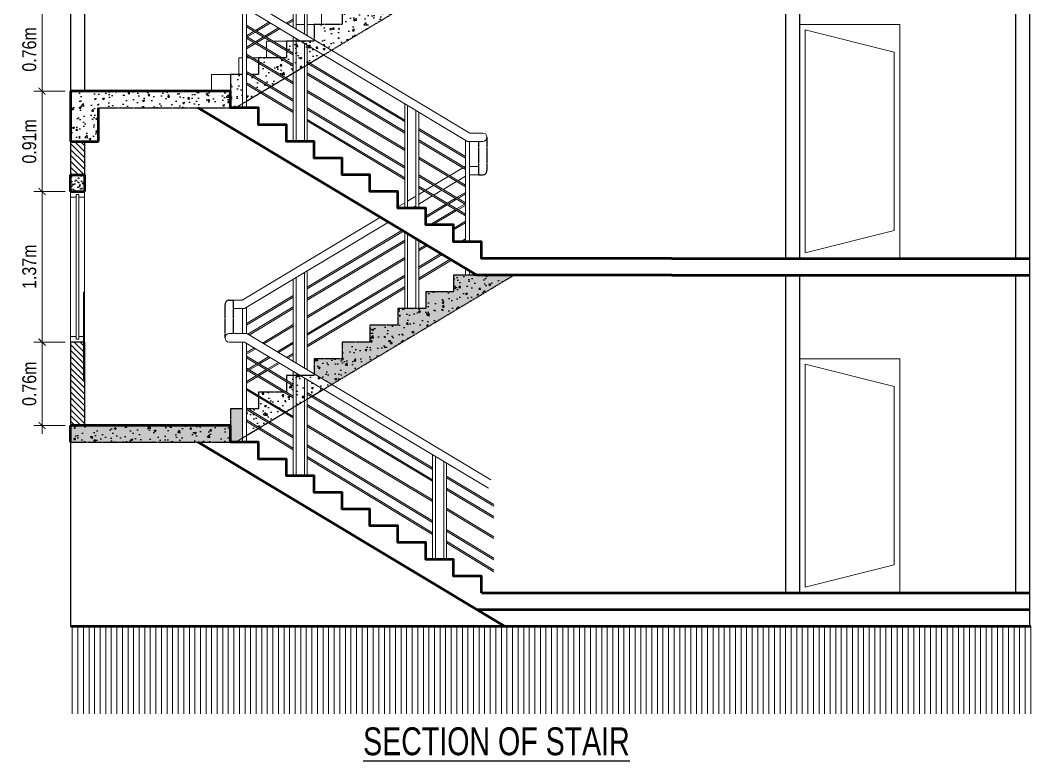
# Model space of a CAD drawing. Header units: inches. Extents: x -4010 to 92088, y -38563 to -1318.
# Drawn here: x 30557.5 to 30920.2, y -22317.4 to -22051.6 of the extents above; entities that cross this region are included whole.
import ezdxf

# ---------------------------------------------------------------- set-up
doc = ezdxf.new("R2010")
doc.units = ezdxf.units.IN
doc.header["$MEASUREMENT"] = 0
doc.header["$PDMODE"] = 99
doc.linetypes.add('ACAD_ISO04W100', pattern=[30.5, 24, -3, 0.5, -3])
doc.linetypes.add('DASHED2', pattern=[0.375, 0.25, -0.125])
for name, color, linetype, lineweight in [('Column', 2, 'Continuous', 50), ('Dimension', 7, 'Continuous', 15), ('door', 132, 'Continuous', 15), ('FLOOR CASE', 251, 'Continuous', 13), ('GRID', 8, 'ACAD_ISO04W100', 15), ('LOW-WALL', 4, 'Continuous', 20), ('RAIL', 200, 'Continuous', 13), ('RAILING', 2, 'Continuous', 13), ('win', 96, 'Continuous', 15), ('Window', 253, 'Continuous', 18)]:
    doc.layers.add(name, color=color, linetype=linetype, lineweight=lineweight)
for name, color, linetype in [('Hatch', 3, 'Continuous'), ('Stair', 190, 'DASHED2'), ('TEX', 7, 'Continuous'), ('wall', 3, 'Continuous')]:
    doc.layers.add(name, color=color, linetype=linetype)
doc.styles.add('NARROW', font='ARIALN.TTF')
doc.styles.add('SW', font='swisscl.ttf')
doc.dimstyles.new('3-16', dxfattribs={"dimtxt": 5, "dimasz": 2.5, "dimexe": 3, "dimexo": 2, "dimgap": 2, "dimtad": 1, "dimdec": 1, "dimzin": 3, "dimdsep": 46, "dimlunit": 4, "dimtxsty": 'NARROW', "dimblk": 'ARCHTICK', "dimcen": 0, "dimdle": 3, "dimclrd": 256, "dimclre": 256, "dimclrt": 7, "dimaunit": 1, "dimadec": 3, "dimazin": 1, "dimtfac": 1, "dimtdec": 1, "dimtofl": 0, "dimtmove": 0, "dimatfit": 3, "dimldrblk": 'CLOSED', "dimfxl": 1, "dimtolj": 1, "dimtzin": 0, "dimlwd": -1, "dimlwe": -1, "dimarcsym": 0})
pattern_1 = [(50, (19952.1916, -8025.562), (7.1726018, -0.6275213), [0.75, -8.25]), (355, (19952.1916, -8025.562), (-1.3875133, 7.5219213), [0.6, -6.6]), (100.4514, (19952.789, -8025.614), (5.7850938, 6.8943954), [0.637402, -7.011421]), (46.1842, (19952.192, -8023.562), (10.6724105, -1.65519), [1.125, -12.375]), (96.6356, (19953.081, -8023.7), (9.346627, 9.741179), [0.956103, -10.51713]), (351.1842, (19952.192, -8023.562), (9.3466195, 9.741186), [0.9, -9.9]), (21, (19953.1916, -8024.062), (5.9690705, -4.026189), [0.75, -8.25]), (326, (19953.1916, -8024.062), (2.4331533, 7.2515005), [0.6, -6.6]), (71.4514, (19953.689, -8024.397), (8.4022263, 3.225305), [0.637402, -7.011421]), (37.5, (19952.1916, -8025.5618), (0.12159855, 3.32893854), [0, -6.52, 0, -6.7, 0, -6.625]), (7.5, (19952.1916, -8025.5618), (2.6306954, 3.9441171), [0, -3.82, 0, -6.37, 0, -2.525]), (327.5, (19949.9616, -8025.5618), (5.33822436, -0.2255487), [0, -2.5, 0, -7.8, 0, -10.35]), (317.5, (19948.9616, -8025.562), (5.8318617, 1.0010498), [0, -3.25, 0, -5.18, 0, -7.35])]

# ---------------------------------------------------------------- blocks, each defined once
blk = doc.blocks.new('_ArchTick')
at = {"layer": 'GRID', "color": 0, "const_width": 0.15}
blk.add_lwpolyline([(-0.5, -0.5), (0.5, 0.5)], dxfattribs=at)
blk = doc.blocks.new('*D728')
at = {"layer": 'Defpoints', "color": 0}
for p in [(30565.34, -22167.06), (30575.6, -22167.06), (30575.6, -22197.06)]:
    blk.add_point(p, dxfattribs=at)
at = {"layer": 'Dimension'}
for p, q in [((30573.6, -22167.06), (30562.34, -22167.06)), ((30565.34, -22200.06), (30565.34, -22164.06)), ((30573.6, -22197.06), (30562.34, -22197.06))]:
    blk.add_line(p, q, dxfattribs=at)
at = {"layer": 'Dimension', "xscale": 2.5, "yscale": 2.5, "zscale": 2.5}
for p, rotation in [((30565.34, -22167.06), 90), ((30565.34, -22197.06), 270)]:
    blk.add_blockref('_ArchTick', p, dxfattribs=dict(at, rotation=rotation))
at = {"layer": 'Dimension', "color": 7, "insert": (30560.79, -22182.06), "char_height": 5, "attachment_point": 5, "rotation": 90, "style": 'NARROW'}
blk.add_mtext('\\A1;0.76m', dxfattribs=at)
blk = doc.blocks.new('_Closed')
at = {"layer": 'wall', "color": 0, "lineweight": -2}
for p, q in [((-1, 0.17), (0, 0)), ((-1, 0.17), (-1, -0.17)), ((0, 0), (-1, -0.17)), ((0, 0), (-1, 0))]:
    blk.add_line(p, q, dxfattribs=at)
blk = doc.blocks.new('*D729')
at = {"layer": 'Defpoints', "color": 0}
for p in [(30565.34, -22113.06), (30575.6, -22113.06), (30575.6, -22167.06)]:
    blk.add_point(p, dxfattribs=at)
at = {"layer": 'Dimension'}
for p, q in [((30565.34, -22170.06), (30565.34, -22110.06)), ((30573.6, -22113.06), (30562.34, -22113.06)), ((30573.6, -22167.06), (30562.34, -22167.06))]:
    blk.add_line(p, q, dxfattribs=at)
at = {"layer": 'Dimension', "xscale": 2.5, "yscale": 2.5, "zscale": 2.5}
for p, rotation in [((30565.34, -22113.06), 90), ((30565.34, -22167.06), 270)]:
    blk.add_blockref('_ArchTick', p, dxfattribs=dict(at, rotation=rotation))
at = {"layer": 'Dimension', "color": 7, "insert": (30560.79, -22140.06), "char_height": 5, "attachment_point": 5, "rotation": 90, "style": 'NARROW'}
blk.add_mtext('\\A1;1.37m', dxfattribs=at)
blk = doc.blocks.new('*D730')
at = {"layer": 'Defpoints', "color": 0}
for p in [(30565.34, -22077.06), (30575.6, -22077.06), (30575.6, -22113.06)]:
    blk.add_point(p, dxfattribs=at)
at = {"layer": 'Dimension'}
for p, q in [((30565.34, -22116.06), (30565.34, -22074.06)), ((30573.6, -22077.06), (30562.34, -22077.06)), ((30573.6, -22113.06), (30562.34, -22113.06))]:
    blk.add_line(p, q, dxfattribs=at)
at = {"layer": 'Dimension', "xscale": 2.5, "yscale": 2.5, "zscale": 2.5}
for p, rotation in [((30565.34, -22077.06), 90), ((30565.34, -22113.06), 270)]:
    blk.add_blockref('_ArchTick', p, dxfattribs=dict(at, rotation=rotation))
at = {"layer": 'Dimension', "color": 7, "insert": (30560.79, -22095.06), "char_height": 5, "attachment_point": 5, "rotation": 90, "style": 'NARROW'}
blk.add_mtext('\\A1;0.91m', dxfattribs=at)
blk = doc.blocks.new('*D727')
at = {"layer": 'Defpoints', "color": 0}
for p in [(30565.34, -22047.06), (30575.6, -22047.06), (30575.6, -22077.06)]:
    blk.add_point(p, dxfattribs=at)
at = {"layer": 'Dimension'}
for p, q in [((30573.6, -22047.06), (30562.34, -22047.06)), ((30565.34, -22080.06), (30565.34, -22044.06)), ((30573.6, -22077.06), (30562.34, -22077.06))]:
    blk.add_line(p, q, dxfattribs=at)
at = {"layer": 'Dimension', "xscale": 2.5, "yscale": 2.5, "zscale": 2.5}
for p, rotation in [((30565.34, -22047.06), 90), ((30565.34, -22077.06), 270)]:
    blk.add_blockref('_ArchTick', p, dxfattribs=dict(at, rotation=rotation))
at = {"layer": 'Dimension', "color": 7, "insert": (30560.79, -22062.06), "char_height": 5, "attachment_point": 5, "rotation": 90, "style": 'NARROW'}
blk.add_mtext('\\A1;0.76m', dxfattribs=at)

msp = doc.modelspace()

# ---------------------------------------------------------------- hatches: boundary and pattern name
at = {"layer": 'Hatch'}
h = msp.add_hatch(dxfattribs=at)
h.set_pattern_fill('AR-CONC', color=256, style=0)
h.set_pattern_definition(pattern_1)
h.paths.add_polyline_path([(30734.687, -22023.062), (30721.363, -22023.062), (30713.025, -22023.062), (30713.025, -22029.062), (30703.025, -22029.062), (30703.025, -22035.062), (30693.025, -22035.062), (30693.025, -22041.062), (30683.025, -22041.062), (30683.025, -22047.062), (30673.025, -22047.062), (30673.025, -22053.062), (30663.025, -22053.062), (30663.025, -22058.563), (30669.272, -22062.311)])
h.paths.add_polyline_path([(30663.025, -22058.563), (30663.025, -22059.062), (30658.025, -22059.062), (30666.356, -22064.06), (30669.272, -22062.311)])
h.paths.add_polyline_path([(30666.356, -22064.06), (30660.525, -22060.562), (30660.525, -22066.393), (30661.497, -22066.976)])
h.paths.add_polyline_path([(30659.525, -22059.962), (30658.025, -22059.062), (30656.525, -22059.062), (30656.525, -22069.959), (30659.525, -22068.159)])
h.paths.add_polyline_path([(30660.525, -22060.562), (30659.525, -22059.962), (30659.525, -22068.159), (30660.525, -22067.559)])
h.paths.add_polyline_path([(30656.525, -22059.062), (30655.525, -22059.062), (30655.525, -22070.559), (30656.525, -22069.959)])
h.paths.add_polyline_path([(30655.525, -22059.062), (30653.025, -22059.062), (30653.025, -22061.893), (30655.525, -22063.393)])
h.paths.add_polyline_path([(30655.525, -22063.976), (30653.025, -22062.476), (30653.025, -22065.062), (30651.504, -22065.062), (30655.525, -22067.474)])
h.paths.add_polyline_path([(30655.525, -22068.058), (30650.532, -22065.062), (30643.025, -22065.062), (30643.025, -22066.27), (30652.849, -22072.165), (30655.525, -22070.559)])
h = msp.add_hatch(dxfattribs=at)
h.set_pattern_fill('AR-CONC', color=256, style=0)
h.set_pattern_definition(pattern_1)
h.paths.add_polyline_path([(30643.025, -22066.853), (30643.025, -22071.062), (30640.518, -22071.062), (30647.603, -22075.313), (30652.363, -22072.456)])
h.paths.add_polyline_path([(30639.546, -22071.062), (30638.775, -22071.062), (30638.775, -22074.098), (30644.201, -22077.353), (30647.117, -22075.604)])
h.paths.add_polyline_path([(30643.715, -22077.645), (30638.775, -22074.681), (30638.775, -22080.609)])
h.paths.add_polyline_path([(30637.275, -22071.062), (30633.025, -22071.062), (30633.025, -22077.062), (30633.025, -22083.062), (30634.687, -22083.062), (30637.275, -22081.509)])
h.paths.add_polyline_path([(30633.025, -22077.062), (30575.597, -22077.062), (30575.597, -22095.062), (30585.597, -22095.062), (30585.597, -22083.062), (30633.025, -22083.062)])
h = msp.add_hatch(dxfattribs=at)
h.set_pattern_fill('ANSI31', color=256, scale=12, style=0)
h.set_pattern_definition([(135, (24973.661, -3418.0426), (1.06066017, 1.06066017), [])])
h.paths.add_polyline_path([(30575.597, -22095.062), (30580.597, -22095.062), (30580.597, -22107.062), (30575.597, -22107.062)])
h.paths.add_polyline_path([(30575.597, -22167.062), (30580.597, -22167.062), (30580.597, -22197.062), (30575.597, -22197.062)])
h = msp.add_hatch(dxfattribs=at)
h.set_pattern_fill('AR-CONC', color=256, scale=0.5, style=0)
h.set_pattern_definition([(130, (24973.661, -2938.0426), (-3.5863009, -0.31376067), [0.375, -4.125]), (185, (24973.661, -2938.0426), (0.6937567, 3.7609607), [0.3, -3.3]), (79.5486, (24973.362, -2938.0687), (-2.8925469, 3.4471977), [0.31870095, -3.50571056]), (133.8158, (24973.661, -2937.0426), (-5.3362052, -0.8275951), [0.5625, -6.1875]), (83.3644, (24973.216, -2937.1115), (-4.6733135, 4.8705894), [0.4780514, -5.258565]), (188.8158, (24973.661, -2937.0426), (-4.6733097, 4.870593), [0.45, -4.95]), (159, (24973.161, -2937.2926), (-2.98453526, -2.01309445), [0.375, -4.125]), (214, (24973.161, -2937.2926), (-1.21657666, 3.6257502), [0.3, -3.3]), (108.5486, (24972.9122, -2937.4603), (-4.20111314, 1.6126525), [0.31870095, -3.50571056]), (142.5, (24973.6609, -2938.0426), (-0.06079928, 1.66446927), [0, -3.26, 0, -3.35, 0, -3.3125]), (172.5, (24973.661, -2938.0426), (-1.31534769, 1.97205856), [0, -1.91, 0, -3.185, 0, -1.2625]), (212.5, (24974.7759, -2938.0426), (-2.66911218, -0.11277436), [0, -1.25, 0, -3.9, 0, -5.175]), (222.5, (24975.276, -2938.0426), (-2.91593085, 0.5005249), [0, -1.625, 0, -2.59, 0, -3.675])])
h.paths.add_polyline_path([(30575.597, -22107.062), (30580.597, -22107.062), (30580.597, -22113.062), (30575.597, -22113.062)])
h = msp.add_hatch(dxfattribs=at)
h.set_pattern_fill('AR-CONC', color=256, style=0)
h.set_pattern_definition(pattern_1)
h.paths.add_polyline_path([(30633.025, -22197.062), (30575.597, -22197.062), (30575.597, -22203.062), (30633.025, -22203.062)])
h.paths.add_polyline_path([(30637.275, -22191.062), (30633.025, -22191.062), (30633.025, -22197.062), (30633.025, -22203.062), (30634.687, -22203.062), (30637.275, -22201.509)])
h.paths.add_polyline_path([(30734.687, -22143.062), (30721.363, -22143.062), (30713.025, -22143.062), (30713.025, -22149.062), (30703.025, -22149.062), (30703.025, -22155.062), (30693.025, -22155.062), (30693.025, -22161.062), (30683.025, -22161.062), (30683.025, -22167.062), (30673.025, -22167.062), (30673.025, -22173.062), (30663.025, -22173.062), (30663.025, -22178.563), (30669.272, -22182.311)])
h = msp.add_hatch(dxfattribs=at)
h.set_pattern_fill('AR-CONC', color=256, style=0)
h.set_pattern_definition(pattern_1)
h.paths.add_polyline_path([(30734.687, -22143.062), (30721.363, -22143.062), (30713.025, -22143.062), (30713.025, -22149.062), (30703.025, -22149.062), (30703.025, -22155.062), (30693.025, -22155.062), (30693.025, -22161.062), (30683.025, -22161.062), (30683.025, -22167.062), (30673.025, -22167.062), (30673.025, -22173.062), (30663.025, -22173.062), (30663.025, -22178.563), (30669.272, -22182.311)])
h = msp.add_hatch(dxfattribs=at)
h.set_pattern_fill('AR-CONC', color=256, style=0)
h.set_pattern_definition(pattern_1)
h.paths.add_polyline_path([(30666.356, -22184.06), (30669.272, -22182.311), (30663.025, -22178.563), (30663.025, -22179.062), (30658.025, -22179.062)])
h.paths.add_polyline_path([(30662.469, -22186.393), (30666.356, -22184.06), (30660.525, -22180.562), (30660.525, -22185.227)])
h.paths.add_polyline_path([(30659.525, -22179.962), (30658.025, -22179.062), (30656.525, -22179.062), (30656.525, -22189.959), (30659.525, -22188.159)])
h.paths.add_polyline_path([(30655.525, -22182.81), (30653.025, -22181.31), (30653.025, -22184.974), (30655.525, -22186.474)])
h.paths.add_polyline_path([(30655.525, -22179.062), (30653.025, -22179.062), (30653.025, -22180.727), (30655.525, -22182.227)])
h.paths.add_polyline_path([(30652.199, -22185.062), (30643.025, -22185.062), (30643.025, -22186.241), (30652.873, -22192.15), (30655.525, -22190.559), (30655.525, -22187.058)])
h.paths.add_polyline_path([(30643.025, -22186.824), (30643.025, -22191.062), (30639.343, -22191.062), (30646.966, -22195.694), (30652.388, -22192.442)])
h.paths.add_polyline_path([(30646.482, -22195.985), (30638.775, -22191.302), (30638.775, -22194.983), (30643.434, -22197.814)])
h.paths.add_polyline_path([(30638.775, -22195.568), (30638.775, -22200.609), (30642.95, -22198.104)])
h = msp.add_hatch(dxfattribs=at)
h.set_pattern_fill('AR-CONC', color=256, style=0)
h.set_pattern_definition(pattern_1)
h.paths.add_polyline_path([(30633.025, -22203.062), (30633.025, -22197.062), (30575.597, -22197.062), (30575.597, -22203.062)])
at = {"layer": 'Stair'}
h = msp.add_hatch(dxfattribs=at)
h.set_pattern_fill('AR-CONC', color=256, scale=30, style=0)
h.set_pattern_definition([(50, (19952.2, -8025.56), (215.178, -18.8256), [22.5, -247.5]), (355, (19952.2, -8025.56), (-41.6254, 225.6576), [18, -198]), (100.4514, (19970.12, -8027.13), (173.5528, 206.8319), [19.122, -210.3426]), (46.1842, (19952.2, -7965.56), (320.1723, -49.6557), [33.75, -371.25]), (96.6356, (19978.87, -7969.7), (280.399, 292.2354), [28.683, -315.514]), (351.1842, (19952.2, -7965.56), (280.3986, 292.2356), [27, -297]), (21, (19982.2, -7980.56), (179.0721, -120.7857), [22.5, -247.5]), (326, (19982.2, -7980.56), (72.9946, 217.545), [18, -198]), (71.4514, (19997.11, -7990.63), (252.0668, 96.7591), [19.122, -210.3426]), (37.5, (19952.19, -8025.56), (3.64796, 99.86816), [0, -195.6, 0, -201, 0, -198.75]), (7.5, (19952.19, -8025.56), (78.92086, 118.3235), [0, -114.6, 0, -191.1, 0, -75.75]), (327.5, (19885.29, -8025.56), (160.14673, -6.76646), [0, -75, 0, -234, 0, -310.5]), (317.5, (19855.29, -8025.56), (174.9559, 30.0315), [0, -97.5, 0, -155.4, 0, -220.5])])
h.paths.add_polyline_path([(30693.025, -22161.062), (30683.025, -22161.062), (30683.025, -22167.062), (30673.025, -22167.062), (30673.025, -22173.062), (30663.025, -22173.062), (30663.025, -22178.563), (30669.272, -22182.311), (30734.687, -22143.062), (30721.363, -22143.062), (30713.025, -22143.062), (30713.025, -22149.062), (30703.025, -22149.062), (30703.025, -22155.062), (30693.025, -22155.062)])

# ---------------------------------------------------------------- linework, layer by layer
at = {"layer": 'Column'}
for p, q in [((30575.597, -22077.062), (30575.597, -22095.062)), ((30585.597, -22095.062), (30585.597, -22083.062)), ((30721.363, -22143.062), (30621.363, -22083.062)), ((30575.597, -22095.062), (30585.597, -22095.062)), ((30575.597, -22107.062), (30580.597, -22107.062)), ((30575.597, -22113.062), (30575.597, -22107.062)), ((30580.597, -22107.062), (30580.597, -22113.062)), ((30575.597, -22113.062), (30580.597, -22113.062)), ((30791.307, -22137.062), (30919.756, -22137.062)), ((30781.307, -22143.062), (30721.363, -22143.062)), ((30791.307, -22143.062), (30781.307, -22143.062)), ((30781.307, -22143.062), (30781.307, -22143.062)), ((30791.307, -22143.062), (30919.756, -22143.062)), ((30575.597, -22203.062), (30575.597, -22197.062)), ((30633.025, -22197.062), (30575.597, -22197.062)), ((30621.363, -22203.062), (30731.363, -22269.062)), ((30723.025, -22257.062), (30791.307, -22257.062)), ((30791.307, -22257.062), (30919.756, -22257.062)), ((30721.363, -22263.062), (30791.307, -22263.062)), ((30791.307, -22263.062), (30919.756, -22263.062)), ((30575.597, -22269.062), (30920.192, -22269.062))]:
    msp.add_line(p, q, dxfattribs=at)
for points in [[(30791.307, -22137.062), (30723.025, -22137.062), (30723.025, -22131.062), (30713.025, -22131.062), (30713.025, -22125.062), (30703.025, -22125.062), (30703.025, -22119.062), (30693.025, -22119.062), (30693.025, -22113.062), (30683.025, -22113.062), (30683.025, -22107.062), (30673.025, -22107.062), (30673.025, -22101.062), (30663.025, -22101.062), (30663.025, -22095.062), (30653.025, -22095.062), (30653.025, -22089.062), (30643.025, -22089.062), (30643.025, -22083.062), (30633.025, -22083.062), (30633.025, -22077.062), (30575.597, -22077.062)], [(30723.025, -22257.062), (30723.025, -22251.062), (30713.025, -22251.062), (30713.025, -22245.062), (30703.025, -22245.062), (30703.025, -22239.062), (30693.025, -22239.062), (30693.025, -22233.062), (30683.025, -22233.062), (30683.025, -22227.062), (30673.025, -22227.062), (30673.025, -22221.062), (30663.025, -22221.062), (30663.025, -22215.062), (30653.025, -22215.062), (30653.025, -22209.062), (30643.025, -22209.062), (30643.025, -22203.062), (30633.025, -22203.062), (30633.025, -22197.062), (30633.025, -22197.062), (30633.025, -22197.062)]]:
    msp.add_lwpolyline(points, dxfattribs=at)
at = {"layer": 'door'}
for points in [[(30873.184, -22137.062), (30837.184, -22137.062), (30837.184, -22053.062), (30873.184, -22053.062)], [(30871.184, -22127.062), (30839.184, -22135.062), (30839.184, -22055.062), (30871.184, -22063.062)], [(30873.184, -22257.062), (30837.184, -22257.062), (30837.184, -22173.062), (30873.184, -22173.062)], [(30871.184, -22247.062), (30839.184, -22255.062), (30839.184, -22175.062), (30871.184, -22183.062)]]:
    msp.add_lwpolyline(points, close=True, dxfattribs=at)
at = {"layer": 'FLOOR CASE'}
for p, q in [((30659.525, -22056.463), (30659.525, -22022.162)), ((30660.525, -22057.063), (30660.525, -22021.562)), ((30655.525, -22054.063), (30655.525, -22024.562)), ((30656.525, -22054.663), (30656.525, -22023.962)), ((30665.669, -22047.062), (30665.669, -22053.062)), ((30655.525, -22051.148), (30653.096, -22052.605)), ((30646.779, -22052.314), (30641.92, -22055.229)), ((30647.265, -22052.605), (30642.406, -22055.521)), ((30650.18, -22054.355), (30645.321, -22057.27)), ((30650.666, -22054.646), (30645.807, -22057.562)), ((30655.525, -22051.731), (30653.582, -22052.897)), ((30659.525, -22053.062), (30656.525, -22053.062)), ((30663.025, -22053.062), (30660.525, -22053.062)), ((30641.434, -22055.521), (30638.775, -22057.116)), ((30641.92, -22055.813), (30639.004, -22057.562)), ((30644.835, -22057.562), (30641.92, -22059.311)), ((30645.321, -22057.853), (30642.406, -22059.603)), ((30641.434, -22059.603), (30638.775, -22061.198)), ((30641.92, -22059.894), (30638.775, -22061.781)), ((30645.886, -22059.062), (30645.886, -22061.691)), ((30647.335, -22059.062), (30645.886, -22059.062)), ((30653.025, -22059.062), (30648.307, -22059.062)), ((30635.994, -22065.062), (30635.994, -22071.062)), ((30637.275, -22065.062), (30635.994, -22065.062)), ((30640.039, -22065.062), (30638.775, -22065.062)), ((30643.025, -22065.062), (30641.011, -22065.062)), ((30645.886, -22062.274), (30645.886, -22065.062)), ((30633.025, -22071.062), (30626.102, -22071.062)), ((30626.102, -22071.062), (30626.102, -22077.062)), ((30716.363, -22104.56), (30711.603, -22107.417)), ((30717.194, -22104.062), (30716.849, -22104.269)), ((30717.194, -22104.062), (30717.275, -22104.062)), ((30718.775, -22104.062), (30722.025, -22104.062)), ((30711.117, -22107.708), (30706.356, -22110.565)), ((30717.275, -22107.512), (30714.518, -22109.166)), ((30717.275, -22131.062), (30717.275, -22107.512)), ((30718.775, -22107.062), (30722.025, -22107.062)), ((30718.775, -22131.062), (30718.775, -22107.062)), ((30702.469, -22112.897), (30700.525, -22114.063)), ((30705.87, -22110.856), (30702.955, -22112.605)), ((30708.786, -22112.605), (30705.87, -22114.355)), ((30714.032, -22109.458), (30709.272, -22112.314)), ((30699.525, -22114.663), (30696.525, -22116.463)), ((30705.384, -22114.646), (30700.525, -22117.562)), ((30713.645, -22115.521), (30710.729, -22117.27)), ((30714.131, -22115.813), (30711.215, -22117.562)), ((30717.275, -22113.343), (30714.131, -22115.229)), ((30717.275, -22113.926), (30714.617, -22115.521)), ((30695.525, -22117.063), (30693.025, -22118.563)), ((30699.525, -22118.162), (30698.025, -22119.062)), ((30710.244, -22117.562), (30703.025, -22121.893)), ((30710.729, -22117.853), (30703.025, -22122.476)), ((30713.645, -22119.603), (30704.546, -22125.062)), ((30714.131, -22119.894), (30705.518, -22125.062)), ((30717.046, -22117.562), (30714.131, -22119.311)), ((30717.275, -22118.008), (30714.617, -22119.603)), ((30686.779, -22122.311), (30637.194, -22152.062)), ((30717.275, -22123.72), (30713.025, -22126.27)), ((30689.694, -22124.06), (30638.025, -22155.062)), ((30694.553, -22126.976), (30660.525, -22147.393)), ((30695.039, -22127.267), (30660.525, -22147.976)), ((30717.275, -22124.303), (30713.025, -22126.853)), ((30695.525, -22130.474), (30660.525, -22151.474)), ((30695.525, -22155.062), (30695.525, -22127.559)), ((30696.525, -22155.062), (30696.525, -22128.159)), ((30699.525, -22155.062), (30699.525, -22129.959)), ((30700.525, -22155.062), (30700.525, -22130.559)), ((30717.275, -22130.016), (30715.532, -22131.062)), ((30717.275, -22130.599), (30716.504, -22131.062)), ((30695.525, -22131.058), (30660.525, -22152.058)), ((30703.201, -22132.165), (30700.525, -22133.77)), ((30703.687, -22132.456), (30700.525, -22134.353)), ((30695.525, -22136.77), (30660.525, -22157.77)), ((30695.525, -22137.353), (30660.525, -22158.353)), ((30708.448, -22135.313), (30700.525, -22140.066)), ((30708.934, -22135.604), (30700.525, -22140.649)), ((30711.849, -22137.353), (30700.525, -22144.148)), ((30712.335, -22137.645), (30700.525, -22144.731)), ((30660.525, -22177.063), (30660.525, -22141.562)), ((30717.275, -22143.062), (30717.275, -22140.609)), ((30718.775, -22143.062), (30718.775, -22141.509)), ((30655.525, -22174.063), (30655.525, -22144.562)), ((30656.525, -22174.663), (30656.525, -22143.962)), ((30659.525, -22176.463), (30659.525, -22142.162)), ((30695.525, -22143.066), (30660.525, -22164.066)), ((30695.525, -22143.649), (30660.525, -22164.649)), ((30717.275, -22143.062), (30718.775, -22143.062)), ((30695.525, -22147.148), (30660.525, -22168.148)), ((30695.525, -22147.731), (30660.525, -22168.731)), ((30637.194, -22152.062), (30634.025, -22152.062)), ((30655.525, -22150.393), (30638.775, -22160.443)), ((30655.525, -22150.976), (30638.775, -22161.026)), ((30638.025, -22155.062), (30634.025, -22155.062)), ((30637.275, -22164.062), (30637.275, -22155.062)), ((30638.775, -22164.062), (30638.775, -22154.612)), ((30655.525, -22154.474), (30639.201, -22164.269)), ((30655.525, -22155.058), (30639.687, -22164.56)), ((30655.525, -22160.77), (30644.448, -22167.417)), ((30655.525, -22161.353), (30644.934, -22167.708)), ((30655.525, -22167.066), (30649.694, -22170.565)), ((30641.532, -22169.166), (30638.775, -22170.82)), ((30642.018, -22169.458), (30638.775, -22171.403)), ((30655.525, -22167.649), (30650.18, -22170.856)), ((30646.779, -22172.314), (30642.892, -22174.646)), ((30647.265, -22172.605), (30643.377, -22174.938)), ((30650.18, -22174.355), (30646.293, -22176.687)), ((30655.525, -22171.148), (30653.096, -22172.605)), ((30655.525, -22171.731), (30653.582, -22172.897)), ((30638.866, -22177.062), (30638.775, -22177.116)), ((30639.352, -22177.353), (30638.775, -22177.699)), ((30642.406, -22174.938), (30639.352, -22176.77)), ((30642.892, -22175.229), (30639.838, -22177.062)), ((30645.807, -22176.979), (30642.753, -22178.811)), ((30646.293, -22177.27), (30643.239, -22179.103)), ((30650.666, -22174.646), (30646.779, -22176.979)), ((30642.267, -22179.103), (30638.775, -22181.198)), ((30642.753, -22179.394), (30638.775, -22181.781))]:
    msp.add_line(p, q, dxfattribs=at)
at = {"layer": 'LOW-WALL'}
for p, q in [((30638.025, -22047.062), (30718.025, -22095.062)), ((30638.856, -22044.062), (30718.856, -22092.062)), ((30718.856, -22092.062), (30723.525, -22092.062)), ((30725.025, -22093.562), (30725.025, -22093.562)), ((30718.025, -22095.062), (30723.525, -22095.062)), ((30631.025, -22165.562), (30631.025, -22165.562)), ((30638.856, -22164.062), (30632.525, -22164.062)), ((30638.025, -22167.062), (30632.525, -22167.062)), ((30725.525, -22219.562), (30638.025, -22167.062)), ((30726.356, -22216.562), (30638.856, -22164.062))]:
    msp.add_line(p, q, dxfattribs=at)
for centre, start, end in [((30723.525, -22093.562), 0, 90), ((30723.525, -22093.562), 270, 0), ((30632.525, -22165.562), 90, 180), ((30632.525, -22165.562), 180, 270)]:
    msp.add_arc(centre, 1.5, start, end, dxfattribs=at)
at = {"layer": 'RAIL'}
for p, q in [((30655.525, -22095.062), (30655.525, -22057.562)), ((30656.525, -22095.062), (30656.525, -22058.162)), ((30659.525, -22095.062), (30659.525, -22059.962)), ((30660.525, -22095.062), (30660.525, -22060.562)), ((30695.525, -22119.062), (30695.525, -22081.562)), ((30696.525, -22119.062), (30696.525, -22082.162)), ((30699.525, -22119.062), (30699.525, -22083.962)), ((30700.525, -22119.062), (30700.525, -22084.562)), ((30655.525, -22182.227), (30638.775, -22172.177)), ((30655.525, -22182.81), (30638.775, -22172.76)), ((30655.525, -22186.474), (30638.775, -22176.424)), ((30655.525, -22187.058), (30638.775, -22177.008)), ((30655.525, -22215.062), (30655.525, -22177.562)), ((30656.525, -22215.062), (30656.525, -22178.162)), ((30659.525, -22215.062), (30659.525, -22179.962)), ((30660.525, -22215.062), (30660.525, -22180.562)), ((30655.525, -22193.741), (30638.775, -22183.691)), ((30655.525, -22194.324), (30638.775, -22184.274)), ((30705.525, -22212.227), (30660.525, -22185.227)), ((30705.525, -22212.81), (30660.525, -22185.81)), ((30655.525, -22200.896), (30638.775, -22190.717)), ((30655.525, -22201.481), (30638.775, -22191.302)), ((30705.525, -22216.474), (30660.525, -22189.474)), ((30705.525, -22217.058), (30660.525, -22190.058)), ((30655.525, -22205.161), (30638.775, -22194.983)), ((30655.525, -22205.747), (30638.775, -22195.568)), ((30705.525, -22223.741), (30660.525, -22196.741)), ((30705.525, -22224.324), (30660.525, -22197.324)), ((30705.525, -22231.28), (30660.525, -22203.934)), ((30705.525, -22231.865), (30660.525, -22204.519)), ((30705.525, -22235.546), (30660.525, -22208.2)), ((30705.525, -22236.131), (30660.525, -22208.785)), ((30705.525, -22245.062), (30705.525, -22207.562)), ((30706.525, -22245.062), (30706.525, -22208.162)), ((30709.525, -22245.062), (30709.525, -22209.962)), ((30710.525, -22245.062), (30710.525, -22210.562)), ((30727.525, -22225.427), (30710.525, -22215.227)), ((30727.525, -22226.01), (30710.525, -22215.81)), ((30727.525, -22229.674), (30710.525, -22219.474)), ((30727.525, -22230.258), (30710.525, -22220.058)), ((30727.525, -22236.941), (30710.525, -22226.741)), ((30727.525, -22237.524), (30710.525, -22227.324)), ((30727.525, -22244.65), (30710.525, -22234.319)), ((30727.525, -22245.235), (30710.525, -22234.904)), ((30727.525, -22248.915), (30710.525, -22238.585)), ((30727.525, -22249.5), (30710.525, -22239.17))]:
    msp.add_line(p, q, dxfattribs=at)
at = {"layer": 'RAILING'}
for p, q in [((30637.275, -22083.062), (30637.275, -22047.062)), ((30638.775, -22083.062), (30638.775, -22047.512)), ((30638.775, -22053.343), (30655.525, -22063.393)), ((30638.775, -22053.926), (30655.525, -22063.976)), ((30638.775, -22057.424), (30655.525, -22067.474)), ((30638.775, -22058.008), (30655.525, -22068.058)), ((30638.775, -22063.72), (30655.525, -22073.77)), ((30638.775, -22064.303), (30655.525, -22074.353)), ((30660.525, -22066.393), (30695.525, -22087.393)), ((30660.525, -22066.976), (30695.525, -22087.976)), ((30638.775, -22070.016), (30655.525, -22080.066)), ((30638.775, -22070.599), (30655.525, -22080.649)), ((30660.525, -22070.474), (30695.525, -22091.474)), ((30660.525, -22071.058), (30695.525, -22092.058)), ((30638.775, -22074.098), (30655.525, -22084.148)), ((30638.775, -22074.681), (30655.525, -22084.731)), ((30660.525, -22076.77), (30695.525, -22097.77)), ((30660.525, -22077.353), (30695.525, -22098.353)), ((30660.525, -22083.066), (30695.525, -22104.066)), ((30660.525, -22083.649), (30695.525, -22104.649)), ((30660.525, -22087.148), (30695.525, -22108.148)), ((30660.525, -22087.731), (30695.525, -22108.731)), ((30700.525, -22090.393), (30717.275, -22100.443)), ((30700.525, -22090.976), (30717.275, -22101.026)), ((30700.525, -22094.474), (30717.275, -22104.524)), ((30717.275, -22131.062), (30717.275, -22094.612)), ((30700.525, -22095.058), (30717.275, -22105.108)), ((30718.775, -22131.062), (30718.775, -22095.062)), ((30700.525, -22100.77), (30717.275, -22110.82)), ((30700.525, -22101.353), (30717.275, -22111.403)), ((30700.525, -22107.066), (30717.275, -22117.116)), ((30700.525, -22107.649), (30717.275, -22117.699)), ((30700.525, -22111.148), (30717.275, -22121.198)), ((30700.525, -22111.731), (30717.275, -22121.781)), ((30637.275, -22203.062), (30637.275, -22167.062)), ((30638.775, -22203.062), (30638.775, -22167.512))]:
    msp.add_line(p, q, dxfattribs=at)
at = {"layer": 'Stair'}
for p, q in [((30725.025, -22093.562), (30725.025, -22105.562)), ((30722.025, -22095.062), (30722.025, -22107.062)), ((30725.025, -22105.562), (30725.025, -22105.562)), ((30722.025, -22107.062), (30723.525, -22107.062)), ((30632.525, -22152.062), (30634.025, -22152.062)), ((30634.025, -22164.062), (30634.025, -22152.062)), ((30631.025, -22165.562), (30631.025, -22153.562)), ((30631.025, -22153.562), (30631.025, -22153.562)), ((30633.025, -22197.062), (30633.025, -22197.062)), ((30633.025, -22197.062), (30633.025, -22197.062))]:
    msp.add_line(p, q, dxfattribs=at)
for points in [[(30585.597, -22083.062), (30634.687, -22083.062), (30734.687, -22023.062)], [(30721.363, -22023.062), (30721.363, -22023.062), (30713.025, -22023.062), (30713.025, -22029.062), (30703.025, -22029.062), (30703.025, -22035.062), (30693.025, -22035.062), (30693.025, -22041.062), (30683.025, -22041.062), (30683.025, -22047.062), (30673.025, -22047.062), (30673.025, -22053.062), (30663.025, -22053.062), (30663.025, -22059.062), (30653.025, -22059.062), (30653.025, -22065.062), (30643.025, -22065.062), (30643.025, -22071.062), (30640.518, -22071.062)], [(30658.025, -22059.062), (30656.525, -22059.062)], [(30661.497, -22066.976), (30666.356, -22064.06)], [(30656.525, -22069.959), (30659.525, -22068.159)], [(30637.275, -22071.062), (30633.025, -22071.062), (30633.025, -22077.062)], [(30639.546, -22071.062), (30638.775, -22071.062)], [(30647.603, -22075.313), (30652.363, -22072.456)], [(30652.849, -22072.165), (30655.525, -22070.559)], [(30644.201, -22077.353), (30647.117, -22075.604)], [(30638.775, -22080.609), (30643.715, -22077.645)], [(30634.687, -22083.062), (30637.275, -22081.509)], [(30575.597, -22203.062), (30634.687, -22203.062), (30734.687, -22143.062)], [(30721.363, -22143.062), (30721.363, -22143.062), (30713.025, -22143.062), (30713.025, -22149.062), (30703.025, -22149.062), (30703.025, -22155.062), (30693.025, -22155.062), (30693.025, -22161.062), (30683.025, -22161.062), (30683.025, -22167.062), (30673.025, -22167.062), (30673.025, -22173.062), (30663.025, -22173.062), (30663.025, -22179.062), (30653.025, -22179.062), (30653.025, -22180.727)], [(30653.025, -22181.31), (30653.025, -22184.974)], [(30658.025, -22179.062), (30656.525, -22179.062)], [(30652.199, -22185.062), (30643.025, -22185.062), (30643.025, -22186.241)], [(30662.469, -22186.393), (30666.356, -22184.06)], [(30643.025, -22186.824), (30643.025, -22191.062), (30639.343, -22191.062)], [(30656.525, -22189.959), (30659.525, -22188.159)], [(30660.525, -22187.559), (30661.983, -22186.684)], [(30637.275, -22191.062), (30633.025, -22191.062), (30633.025, -22197.062)], [(30646.966, -22195.694), (30652.388, -22192.442)], [(30652.873, -22192.15), (30655.525, -22190.559)], [(30643.434, -22197.814), (30646.482, -22195.985)], [(30638.775, -22200.609), (30642.95, -22198.104)], [(30634.687, -22203.062), (30637.275, -22201.509)]]:
    msp.add_lwpolyline(points, dxfattribs=at)
for centre, start, end in [((30723.525, -22105.562), 270, 0), ((30632.525, -22153.562), 90, 180)]:
    msp.add_arc(centre, 1.5, start, end, dxfattribs=at)
at = {"layer": 'wall'}
for p, q in [((30832.184, -22023.062), (30832.184, -22137.062)), ((30832.184, -22023.062), (30832.184, -22137.062)), ((30837.184, -22023.062), (30837.184, -22137.062)), ((30914.756, -22023.062), (30914.756, -22137.062)), ((30919.756, -22023.062), (30919.756, -22149.062)), ((30919.756, -22023.062), (30919.756, -22269.062)), ((30575.597, -22047.062), (30575.597, -22077.062)), ((30580.597, -22047.062), (30580.597, -22077.062)), ((30575.597, -22095.062), (30575.597, -22107.062)), ((30580.597, -22095.062), (30580.597, -22107.062)), ((30832.184, -22143.062), (30832.184, -22257.062)), ((30832.184, -22143.062), (30832.184, -22257.062)), ((30837.184, -22143.062), (30837.184, -22257.062)), ((30914.756, -22143.062), (30914.756, -22257.062)), ((30580.597, -22167.062), (30575.597, -22167.062)), ((30575.597, -22167.062), (30575.597, -22269.062)), ((30580.597, -22167.062), (30580.597, -22197.062))]:
    msp.add_line(p, q, dxfattribs=at)
at = {"layer": 'win'}
for p, q in [((30580.192, -22149.062), (30580.192, -22180.562)), ((30576.203, -22269.062), (30576.203, -22300.562)), ((30578.203, -22269.062), (30578.203, -22300.562)), ((30580.203, -22269.062), (30580.203, -22300.562)), ((30582.203, -22269.062), (30582.203, -22300.562)), ((30582.203, -22269.062), (30582.203, -22300.562)), ((30584.203, -22269.062), (30584.203, -22300.562)), ((30586.203, -22269.062), (30586.203, -22300.562)), ((30588.203, -22269.062), (30588.203, -22300.562)), ((30590.203, -22269.062), (30590.203, -22300.562)), ((30592.203, -22269.062), (30592.203, -22300.562)), ((30594.203, -22269.062), (30594.203, -22300.562)), ((30596.203, -22269.062), (30596.203, -22300.562)), ((30596.203, -22269.062), (30596.203, -22300.562)), ((30598.203, -22269.062), (30598.203, -22300.562)), ((30598.203, -22269.062), (30598.203, -22300.562)), ((30600.203, -22269.062), (30600.203, -22300.562)), ((30602.203, -22269.062), (30602.203, -22300.562)), ((30604.203, -22269.062), (30604.203, -22300.562)), ((30606.203, -22269.062), (30606.203, -22300.562)), ((30608.203, -22269.062), (30608.203, -22300.562)), ((30610.203, -22269.062), (30610.203, -22300.562)), ((30610.203, -22269.062), (30610.203, -22300.562)), ((30612.203, -22269.062), (30612.203, -22300.562)), ((30612.203, -22269.062), (30612.203, -22300.562)), ((30612.203, -22269.062), (30612.203, -22300.562)), ((30614.203, -22269.062), (30614.203, -22300.562)), ((30616.203, -22269.062), (30616.203, -22300.562)), ((30618.203, -22269.062), (30618.203, -22300.562)), ((30620.203, -22269.062), (30620.203, -22300.562)), ((30622.203, -22269.062), (30622.203, -22300.562)), ((30624.192, -22269.062), (30624.192, -22300.562)), ((30626.192, -22269.062), (30626.192, -22300.562)), ((30626.192, -22269.062), (30626.192, -22300.562)), ((30628.192, -22269.062), (30628.192, -22300.562)), ((30628.192, -22269.062), (30628.192, -22300.562)), ((30630.192, -22269.062), (30630.192, -22300.562)), ((30632.192, -22269.062), (30632.192, -22300.562)), ((30634.192, -22269.062), (30634.192, -22300.562)), ((30636.192, -22269.062), (30636.192, -22300.562)), ((30638.192, -22269.062), (30638.192, -22300.562)), ((30640.192, -22269.062), (30640.192, -22300.562)), ((30642.192, -22269.062), (30642.192, -22300.562)), ((30642.192, -22269.062), (30642.192, -22300.562)), ((30644.192, -22269.062), (30644.192, -22300.562)), ((30644.192, -22269.062), (30644.192, -22300.562)), ((30646.192, -22269.062), (30646.192, -22300.562)), ((30648.192, -22269.062), (30648.192, -22300.562)), ((30650.192, -22269.062), (30650.192, -22300.562)), ((30652.192, -22269.062), (30652.192, -22300.562)), ((30654.192, -22269.062), (30654.192, -22300.562)), ((30656.192, -22269.062), (30656.192, -22300.562)), ((30658.192, -22269.062), (30658.192, -22300.562)), ((30658.192, -22269.062), (30658.192, -22300.562)), ((30660.192, -22269.062), (30660.192, -22300.562)), ((30660.192, -22269.062), (30660.192, -22300.562)), ((30662.192, -22269.062), (30662.192, -22300.562)), ((30664.192, -22269.062), (30664.192, -22300.562)), ((30666.192, -22269.062), (30666.192, -22300.562)), ((30668.192, -22269.062), (30668.192, -22300.562)), ((30670.192, -22269.062), (30670.192, -22300.562)), ((30672.192, -22269.062), (30672.192, -22300.562)), ((30674.192, -22269.062), (30674.192, -22300.562)), ((30674.192, -22269.062), (30674.192, -22300.562)), ((30676.192, -22269.062), (30676.192, -22300.562)), ((30676.192, -22269.062), (30676.192, -22300.562)), ((30678.192, -22269.062), (30678.192, -22300.562)), ((30680.192, -22269.062), (30680.192, -22300.562)), ((30682.192, -22269.062), (30682.192, -22300.562)), ((30684.192, -22269.062), (30684.192, -22300.562)), ((30686.192, -22269.062), (30686.192, -22300.562)), ((30688.192, -22269.062), (30688.192, -22300.562)), ((30690.192, -22269.062), (30690.192, -22300.562)), ((30690.192, -22269.062), (30690.192, -22300.562)), ((30692.192, -22269.062), (30692.192, -22300.562)), ((30692.192, -22269.062), (30692.192, -22300.562)), ((30694.192, -22269.062), (30694.192, -22300.562)), ((30696.192, -22269.062), (30696.192, -22300.562)), ((30698.192, -22269.062), (30698.192, -22300.562)), ((30700.192, -22269.062), (30700.192, -22300.562)), ((30702.192, -22269.062), (30702.192, -22300.562)), ((30704.192, -22269.062), (30704.192, -22300.562)), ((30706.192, -22269.062), (30706.192, -22300.562)), ((30706.192, -22269.062), (30706.192, -22300.562)), ((30708.192, -22269.062), (30708.192, -22300.562)), ((30710.192, -22269.062), (30710.192, -22300.562)), ((30712.192, -22269.062), (30712.192, -22300.562)), ((30714.192, -22269.062), (30714.192, -22300.562)), ((30716.192, -22269.062), (30716.192, -22300.562)), ((30718.192, -22269.062), (30718.192, -22300.562)), ((30720.192, -22269.062), (30720.192, -22300.562)), ((30720.192, -22269.062), (30720.192, -22300.562)), ((30722.192, -22269.062), (30722.192, -22300.562)), ((30722.192, -22269.062), (30722.192, -22300.562)), ((30724.192, -22269.062), (30724.192, -22300.562)), ((30726.192, -22269.062), (30726.192, -22300.562)), ((30728.192, -22269.062), (30728.192, -22300.562)), ((30730.192, -22269.062), (30730.192, -22300.562)), ((30732.192, -22269.062), (30732.192, -22300.562)), ((30734.192, -22269.062), (30734.192, -22300.562)), ((30736.192, -22269.062), (30736.192, -22300.562)), ((30736.192, -22269.062), (30736.192, -22300.562)), ((30738.192, -22269.062), (30738.192, -22300.562)), ((30738.192, -22269.062), (30738.192, -22300.562)), ((30740.192, -22269.062), (30740.192, -22300.562)), ((30742.192, -22269.062), (30742.192, -22300.562)), ((30744.192, -22269.062), (30744.192, -22300.562)), ((30746.192, -22269.062), (30746.192, -22300.562)), ((30748.192, -22269.062), (30748.192, -22300.562)), ((30750.192, -22269.062), (30750.192, -22300.562)), ((30752.192, -22269.062), (30752.192, -22300.562)), ((30752.192, -22269.062), (30752.192, -22300.562)), ((30754.192, -22269.062), (30754.192, -22300.562)), ((30754.192, -22269.062), (30754.192, -22300.562)), ((30756.192, -22269.062), (30756.192, -22300.562)), ((30758.192, -22269.062), (30758.192, -22300.562)), ((30760.192, -22269.062), (30760.192, -22300.562)), ((30762.192, -22269.062), (30762.192, -22300.562)), ((30764.192, -22269.062), (30764.192, -22300.562)), ((30766.192, -22269.062), (30766.192, -22300.562)), ((30768.192, -22269.062), (30768.192, -22300.562)), ((30768.192, -22269.062), (30768.192, -22300.562)), ((30770.192, -22269.062), (30770.192, -22300.562)), ((30770.192, -22269.062), (30770.192, -22300.562)), ((30772.192, -22269.062), (30772.192, -22300.562)), ((30774.192, -22269.062), (30774.192, -22300.562)), ((30776.192, -22269.062), (30776.192, -22300.562)), ((30778.192, -22269.062), (30778.192, -22300.562)), ((30780.192, -22269.062), (30780.192, -22300.562)), ((30782.192, -22269.062), (30782.192, -22300.562)), ((30784.192, -22269.062), (30784.192, -22300.562)), ((30784.192, -22269.062), (30784.192, -22300.562)), ((30786.192, -22269.062), (30786.192, -22300.562)), ((30786.192, -22269.062), (30786.192, -22300.562)), ((30788.192, -22269.062), (30788.192, -22300.562)), ((30790.192, -22269.062), (30790.192, -22300.562)), ((30792.192, -22269.062), (30792.192, -22300.562)), ((30794.192, -22269.062), (30794.192, -22300.562)), ((30796.192, -22269.062), (30796.192, -22300.562)), ((30798.192, -22269.062), (30798.192, -22300.562)), ((30800.192, -22269.062), (30800.192, -22300.562)), ((30800.192, -22269.062), (30800.192, -22300.562)), ((30800.192, -22269.062), (30800.192, -22300.562)), ((30802.192, -22269.062), (30802.192, -22300.562)), ((30802.192, -22269.062), (30802.192, -22300.562)), ((30804.192, -22269.062), (30804.192, -22300.562)), ((30806.192, -22269.062), (30806.192, -22300.562)), ((30808.192, -22269.062), (30808.192, -22300.562)), ((30810.192, -22269.062), (30810.192, -22300.562)), ((30812.192, -22269.062), (30812.192, -22300.562)), ((30814.192, -22269.062), (30814.192, -22300.562)), ((30814.192, -22269.062), (30814.192, -22300.562)), ((30816.192, -22269.062), (30816.192, -22300.562)), ((30816.192, -22269.062), (30816.192, -22300.562)), ((30818.192, -22269.062), (30818.192, -22300.562)), ((30820.192, -22269.062), (30820.192, -22300.562)), ((30822.192, -22269.062), (30822.192, -22300.562)), ((30824.192, -22269.062), (30824.192, -22300.562)), ((30826.192, -22269.062), (30826.192, -22300.562)), ((30828.192, -22269.062), (30828.192, -22300.562)), ((30830.192, -22269.062), (30830.192, -22300.562)), ((30830.192, -22269.062), (30830.192, -22300.562)), ((30832.192, -22269.062), (30832.192, -22300.562)), ((30832.192, -22269.062), (30832.192, -22300.562)), ((30834.192, -22269.062), (30834.192, -22300.562)), ((30836.192, -22269.062), (30836.192, -22300.562)), ((30838.192, -22269.062), (30838.192, -22300.562)), ((30840.192, -22269.062), (30840.192, -22300.562)), ((30842.192, -22269.062), (30842.192, -22300.562)), ((30844.192, -22269.062), (30844.192, -22300.562)), ((30846.192, -22269.062), (30846.192, -22300.562)), ((30846.192, -22269.062), (30846.192, -22300.562)), ((30848.192, -22269.062), (30848.192, -22300.562)), ((30848.192, -22269.062), (30848.192, -22300.562)), ((30850.192, -22269.062), (30850.192, -22300.562)), ((30850.192, -22269.062), (30850.192, -22300.562)), ((30852.192, -22269.062), (30852.192, -22300.562)), ((30854.192, -22269.062), (30854.192, -22300.562)), ((30856.192, -22269.062), (30856.192, -22300.562)), ((30858.192, -22269.062), (30858.192, -22300.562)), ((30860.192, -22269.062), (30860.192, -22300.562)), ((30862.192, -22269.062), (30862.192, -22300.562)), ((30864.192, -22269.062), (30864.192, -22300.562)), ((30864.192, -22269.062), (30864.192, -22300.562)), ((30866.192, -22269.062), (30866.192, -22300.562)), ((30866.192, -22269.062), (30866.192, -22300.562)), ((30868.192, -22269.062), (30868.192, -22300.562)), ((30870.192, -22269.062), (30870.192, -22300.562)), ((30872.192, -22269.062), (30872.192, -22300.562)), ((30874.192, -22269.062), (30874.192, -22300.562)), ((30876.192, -22269.062), (30876.192, -22300.562)), ((30878.192, -22269.062), (30878.192, -22300.562)), ((30880.192, -22269.062), (30880.192, -22300.562)), ((30880.192, -22269.062), (30880.192, -22300.562)), ((30882.192, -22269.062), (30882.192, -22300.562)), ((30882.192, -22269.062), (30882.192, -22300.562)), ((30884.192, -22269.062), (30884.192, -22300.562)), ((30886.192, -22269.062), (30886.192, -22300.562)), ((30888.192, -22269.062), (30888.192, -22300.562)), ((30890.192, -22269.062), (30890.192, -22300.562)), ((30892.192, -22269.062), (30892.192, -22300.562)), ((30894.192, -22269.062), (30894.192, -22300.562)), ((30894.192, -22269.062), (30894.192, -22300.562)), ((30896.192, -22269.062), (30896.192, -22300.562)), ((30896.192, -22269.062), (30896.192, -22300.562)), ((30896.192, -22269.062), (30896.192, -22300.562)), ((30898.192, -22269.062), (30898.192, -22300.562)), ((30900.192, -22269.062), (30900.192, -22300.562)), ((30902.192, -22269.062), (30902.192, -22300.562)), ((30904.192, -22269.062), (30904.192, -22300.562)), ((30906.192, -22269.062), (30906.192, -22300.562)), ((30908.192, -22269.062), (30908.192, -22300.562)), ((30910.192, -22269.062), (30910.192, -22300.562)), ((30910.192, -22269.062), (30910.192, -22300.562)), ((30912.192, -22269.062), (30912.192, -22300.562)), ((30912.192, -22269.062), (30912.192, -22300.562)), ((30914.192, -22269.062), (30914.192, -22300.562)), ((30916.192, -22269.062), (30916.192, -22300.562)), ((30918.192, -22269.062), (30918.192, -22300.562)), ((30920.192, -22269.062), (30920.192, -22300.562))]:
    msp.add_line(p, q, dxfattribs=at)
at = {"layer": 'Window'}
for p, q in [((30575.597, -22167.062), (30575.597, -22113.062)), ((30577.597, -22115.062), (30575.597, -22115.062)), ((30577.597, -22166.062), (30577.597, -22114.062)), ((30578.597, -22114.062), (30577.597, -22114.062)), ((30578.597, -22166.062), (30578.597, -22114.062)), ((30580.597, -22115.062), (30578.597, -22115.062)), ((30580.597, -22167.062), (30580.597, -22113.062)), ((30577.597, -22165.062), (30575.597, -22165.062)), ((30578.597, -22166.062), (30577.597, -22166.062)), ((30580.597, -22165.062), (30578.597, -22165.062))]:
    msp.add_line(p, q, dxfattribs=at)

# ---------------------------------------------------------------- texts
at = {"layer": 'TEX', "insert": (30680.576, -22310.427), "char_height": 10, "width": 264.64327, "attachment_point": 4, "style": 'SW'}
msp.add_mtext('{\\LSECTION OF STAIR }', dxfattribs=at)

# ---------------------------------------------------------------- dimensions: what is measured, and where the dimension line sits
at = {"layer": 'Dimension'}
for base, p1, p2, text, picture, middle in [((30565.34, -22047.062), (30575.597, -22077.062), (30575.597, -22047.062), '0.76m', '*D727', (30560.788, -22062.062)), ((30565.34, -22077.062), (30575.597, -22113.062), (30575.597, -22077.062), '0.91m', '*D730', (30560.788, -22095.062)), ((30565.34, -22113.062), (30575.597, -22167.062), (30575.597, -22113.062), '1.37m', '*D729', (30560.788, -22140.062)), ((30565.34, -22167.062), (30575.597, -22197.062), (30575.597, -22167.062), '0.76m', '*D728', (30560.788, -22182.062))]:
    dim = msp.add_linear_dim(base=base, p1=p1, p2=p2, angle=90, text=text, dimstyle='3-16', dxfattribs=at)
    dim.commit()
    dim.dimension.update_dxf_attribs({"geometry": picture, "text_midpoint": middle})

doc.saveas('drawing.dxf')
